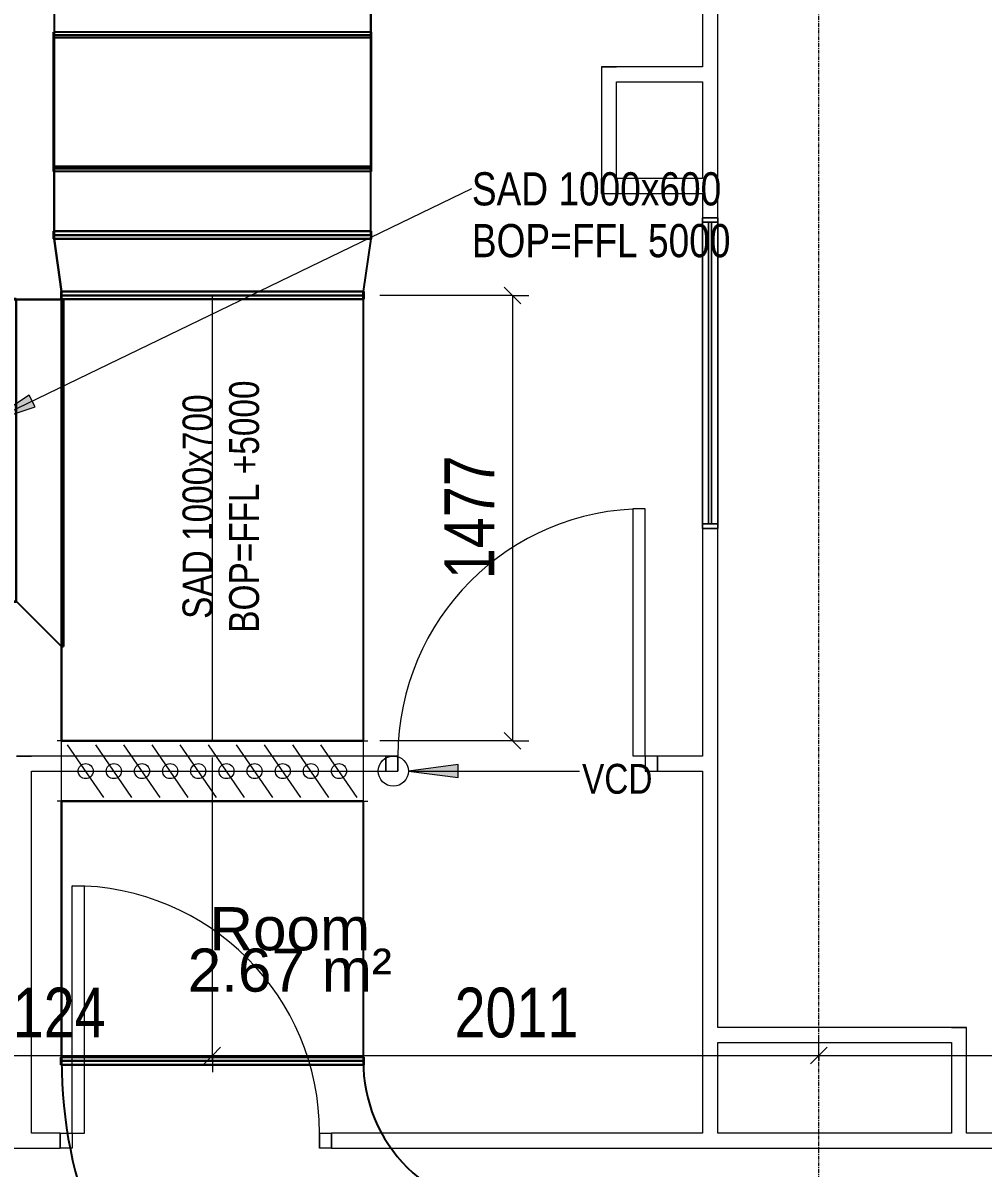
# Model space of a CAD drawing. Header units: millimetres. Extents: x -21807 to 22087, y 36760 to 60640.
# Drawn here: x -7137 to -3954, y 46201 to 49998 of the extents above; entities that cross this region are included whole.
import ezdxf

# ---------------------------------------------------------------- set-up
doc = ezdxf.new("R2010")
doc.units = ezdxf.units.MM
doc.linetypes.add('Grid Line', pattern=[22.225, 12.7, -3.175, 3.175, -3.175])
for name, color, linetype, lineweight in [('A-ANNO-DIMS', 7, 'Continuous', 9), ('A-ANNO-DIMS-110', 7, 'Continuous', 9), ('A-AREA-IDEN', 7, 'Continuous', 9), ('A-DETL-GENF', 7, 'Continuous', 5), ('A-WALL', 7, 'Continuous', 9), ('G-ANNO-TEXT', 7, 'Continuous', 9), ('M-HVAC-DUCT', 7, 'Continuous', 25), ('M-HVAC-DUCT-CNTR', 7, 'Continuous', 5), ('M-HVAC-DUCT-IDEN', 7, 'Continuous', 9), ('S-GRID', 7, 'Continuous', 9)]:
    doc.layers.add(name, color=color, linetype=linetype, lineweight=lineweight)
doc.layers.add('A-DOOR', color=5, linetype='Continuous', lineweight=9, true_color=0x0000ff)
doc.layers.add('A-GLAZ', color=7, linetype='Continuous', lineweight=9, true_color=0x00007f)
doc.styles.add('Arial_2', font='arial.ttf', dxfattribs={"width": 0.8, "height": 99})
doc.styles.add('Arial_3', font='arial.ttf', dxfattribs={"width": 0.8, "height": 165})
doc.styles.add('Arial_4', font='arial.ttf', dxfattribs={"height": 143})
doc.styles.add('Arial_5', font='arial.ttf', dxfattribs={"width": 0.8, "height": 110})
doc.dimstyles.new('AK_DIM_2_0_Arial_đỏ', dxfattribs={"dimscale": 304.8, "dimtxt": 168.342801, "dimasz": 0.180446, "dimexe": 0.180446, "dimexo": 0.180446, "dimgap": 0.036089, "dimtad": 1, "dimdec": 0, "dimzin": 0, "dimdsep": 46, "dimtxsty": 'Arial_3', "dimblk1": 'OBLIQUE', "dimblk2": 'OBLIQUE', "dimsah": 1, "dimcen": 0.09, "dimadec": 0, "dimazin": 0, "dimtfac": 1, "dimtdec": 4, "dimtix": 1, "dimtmove": 0, "dimatfit": 3, "dimfxl": 1, "dimtvp": 1, "dimtolj": 1, "dimtzin": 0, "dimarcsym": 2})

# ---------------------------------------------------------------- blocks, each defined once
blk = doc.blocks.new('Cư_a đơn - _D5 _900x2200__TrongNha-1164426-MẶT BẰNG HỆ THỐNG GIÓ CẤP AHU')
at = {"layer": 'A-DETL-GENF', "color": 253, "lineweight": 9, "true_color": 0xaaaaaa}
for p, q in [((370, 25), (370, 845)), ((410, 845), (370, 845)), ((410, 25), (410, 845)), ((410, 25), (370, 25))]:
    blk.add_line(p, q, dxfattribs=at)
blk.add_arc((410, 25), 820, 90, 180, dxfattribs=at)
at = {"layer": 'A-DOOR', "color": 161, "lineweight": 13, "true_color": 0xaaaaff}
for p, q in [((-410, 25), (-450, 25)), ((-450, 25), (-450, -25)), ((-450, 25), (-450, -25)), ((-410, 25), (-450, 25)), ((-410, -25), (-410, 25)), ((-410, 25), (-410, -25)), ((450, 25), (410, 25)), ((410, 25), (410, -25)), ((410, 25), (410, -25)), ((450, 25), (410, 25)), ((450, -25), (450, 25)), ((450, 25), (450, -25)), ((-450, -25), (-410, -25)), ((-450, -25), (-410, -25)), ((410, -25), (450, -25)), ((410, -25), (450, -25))]:
    blk.add_line(p, q, dxfattribs=at)
blk = doc.blocks.new('AK_OViewTuongPanel - 1000x1200-V20-MẶT BẰNG HỆ THỐNG GIÓ CẤP AHU')
at = {"layer": 'A-GLAZ', "true_color": 0xaaaaaa}
h = blk.add_hatch(dxfattribs=at)
h.set_pattern_fill('FP_12', color=253, style=0, pattern_type=2)
h.set_pattern_definition([(307.5, (-48836.94, -6658.59), (107.6708, 3.52028), [7.376, -77.561, 7.376, -87.62, -90.805]), (307.5, (-48836.94, -6658.59), (107.6708, 3.52028), [-179.934, 7.376, -83.429]), (277.5, (-48836.94, -6658.59), (157.70153, -98.89488), [7.376, -38.445, 7.376, -69.179, -29.337]), (277.5, (-48836.94, -6658.59), (157.70153, -98.89488), [-122.377, 7.376, -21.961]), (237.5, (-48836.94, -6589.86), (0.31631, -174.01878), [7.376, -20.564, 7.376, -93.208, -131.318]), (237.5, (-48836.94, -6589.86), (0.31631, -174.01878), [-128.524, 7.376, -123.942]), (227.5, (-48836.94, -6589.86), (49.0445, -167.9829), [7.376, -6.594, 7.376, -58.562, -75.438]), (227.5, (-48836.94, -6589.86), (49.0445, -167.9829), [-79.908, 7.376, -68.062])])
h.paths.add_polyline_path([(-515, 25), (-515, -25), (-500, -25), (-500, 25)])
h.paths.add_polyline_path([(500, 25), (500, -25), (515, -25), (515, 25)])
at = {"layer": 'A-GLAZ', "color": 9, "lineweight": 13, "true_color": 0xaaaad4}
for p, q in [((-515, 25), (515, 25)), ((-515, -25), (-515, 25)), ((-515, 25), (-515, -25)), ((-500, 25), (-515, 25)), ((-500, 25), (-500, -25)), ((500, 25), (-500, 25)), ((-500, -25), (-500, 25)), ((500, 5), (-500, 5)), ((-500, 5), (-500, -5)), ((-500, -5), (-500, 5)), ((-500, 5), (500, 5)), ((500, -25), (500, 25)), ((515, 25), (500, 25)), ((500, 25), (500, -25)), ((500, -5), (500, 5)), ((500, 5), (500, -5)), ((515, 25), (515, -25)), ((515, -25), (515, 25)), ((515, -25), (-515, -25)), ((-515, -25), (-500, -25)), ((-500, -5), (500, -5)), ((500, -5), (-500, -5)), ((-500, -25), (500, -25)), ((500, -25), (515, -25))]:
    blk.add_line(p, q, dxfattribs=at)
blk = doc.blocks.new('Cư_a đơn - _D5 _900x2200__TrongNha-1164036-MẶT BẰNG HỆ THỐNG GIÓ CẤP AHU')
at = {"layer": 'A-DETL-GENF', "color": 253, "lineweight": 9, "true_color": 0xaaaaaa}
for p, q in [((410, -25), (370, -25)), ((370, -25), (370, -845)), ((410, -25), (410, -845)), ((410, -845), (370, -845))]:
    blk.add_line(p, q, dxfattribs=at)
blk.add_arc((410, -25), 820, 180, 270, dxfattribs=at)
at = {"layer": 'A-DOOR', "color": 161, "lineweight": 13, "true_color": 0xaaaaff}
for p, q in [((-450, -25), (-450, 25)), ((-450, 25), (-410, 25)), ((-450, 25), (-410, 25)), ((-450, -25), (-450, 25)), ((-410, 25), (-410, -25)), ((-410, -25), (-410, 25)), ((410, -25), (410, 25)), ((410, 25), (450, 25)), ((410, 25), (450, 25)), ((410, -25), (410, 25)), ((450, 25), (450, -25)), ((450, -25), (450, 25)), ((-410, -25), (-450, -25)), ((-410, -25), (-450, -25)), ((450, -25), (410, -25)), ((450, -25), (410, -25))]:
    blk.add_line(p, q, dxfattribs=at)
blk = doc.blocks.new('AK-SGS-M3-A_rvt-1-MẶT BẰNG HỆ THỐNG GIÓ CẤP AHU')
at = {"layer": 'A-WALL', "color": 253, "lineweight": 13, "true_color": 0xaaaaaa}
for p, q in [((-4883.6, 57229), (-4883.6, 49851.9)), ((-4833.6, 46666.9), (-4833.6, 53166.9)), ((-4883.6, 50800.9), (-4883.6, 49851.9)), ((-4833.6, 49351.9), (-4833.6, 50800.9)), ((-5168.6, 49851.9), (-5218.6, 49851.9)), ((-5218.6, 49851.9), (-5218.6, 49481.9)), ((-5218.6, 49851.9), (-5168.6, 49851.9)), ((-5218.6, 49851.9), (-5218.6, 49481.9)), ((-4883.6, 49851.9), (-5168.6, 49851.9)), ((-4883.6, 49851.9), (-5168.6, 49851.9)), ((-5168.6, 49481.9), (-5168.6, 49801.9)), ((-5168.6, 49481.9), (-5168.6, 49801.9)), ((-5168.6, 49801.9), (-4883.6, 49801.9)), ((-5168.6, 49801.9), (-4883.6, 49801.9)), ((-4883.6, 49801.9), (-4883.6, 49481.9)), ((-4883.6, 49801.9), (-4883.6, 49481.9)), ((-5218.6, 49481.9), (-5218.6, 49431.9)), ((-5218.6, 49431.9), (-5218.6, 49481.9)), ((-4883.6, 49481.9), (-5168.6, 49481.9)), ((-4883.6, 49481.9), (-5168.6, 49481.9)), ((-5218.6, 49431.9), (-4883.6, 49431.9)), ((-5218.6, 49431.9), (-4883.6, 49431.9)), ((-4883.6, 49431.9), (-4883.6, 49351.9)), ((-4883.6, 49431.9), (-4883.6, 47566.9)), ((-4883.6, 49351.9), (-4833.6, 49351.9)), ((-4883.6, 49351.9), (-4833.6, 49351.9)), ((-4883.6, 48321.9), (-4883.6, 49351.9)), ((-4833.6, 49351.9), (-4833.6, 48321.9)), ((-4833.6, 48321.9), (-4883.6, 48321.9)), ((-4883.6, 48321.9), (-4883.6, 47566.9)), ((-4833.6, 48321.9), (-4883.6, 48321.9)), ((-4833.6, 46666.9), (-4833.6, 48321.9)), ((-7108.6, 47566.9), (-7158.6, 47566.9)), ((-7158.6, 47566.9), (-7108.6, 47566.9)), ((-5933.6, 47566.9), (-7108.6, 47566.9)), ((-5933.6, 47566.9), (-7108.6, 47566.9)), ((-5933.6, 47516.9), (-5933.6, 47566.9)), ((-5933.6, 47566.9), (-5933.6, 47516.9)), ((-4883.6, 47566.9), (-5033.6, 47566.9)), ((-5033.6, 47566.9), (-5033.6, 47516.9)), ((-5033.6, 47516.9), (-5033.6, 47566.9)), ((-4883.6, 47566.9), (-5033.6, 47566.9)), ((-7108.6, 46316.9), (-7108.6, 47516.9)), ((-7108.6, 46316.9), (-7108.6, 47516.9)), ((-7108.6, 47516.9), (-5933.6, 47516.9)), ((-7108.6, 47516.9), (-5933.6, 47516.9)), ((-5033.6, 47516.9), (-4883.6, 47516.9)), ((-5033.6, 47516.9), (-4883.6, 47516.9)), ((-4883.6, 47516.9), (-4883.6, 46316.9)), ((-4883.6, 47516.9), (-4883.6, 46316.9)), ((-4058.6, 46666.9), (-4833.6, 46666.9)), ((-4058.6, 46666.9), (-4833.6, 46666.9)), ((-4008.6, 46666.9), (-4058.6, 46666.9)), ((-4058.6, 46666.9), (-4008.6, 46666.9)), ((-4008.6, 46316.9), (-4008.6, 46666.9)), ((-4008.6, 46316.9), (-4008.6, 46666.9)), ((-4833.6, 46316.9), (-4833.6, 46616.9)), ((-4833.6, 46316.9), (-4833.6, 46616.9)), ((-4833.6, 46616.9), (-4058.6, 46616.9)), ((-4833.6, 46616.9), (-4058.6, 46616.9)), ((-4058.6, 46616.9), (-4058.6, 46316.9)), ((-4058.6, 46616.9), (-4058.6, 46316.9)), ((-7013.6, 46316.9), (-7108.6, 46316.9)), ((-7013.6, 46316.9), (-7108.6, 46316.9)), ((-7013.6, 46266.9), (-7013.6, 46316.9)), ((-7013.6, 46316.9), (-7013.6, 46266.9)), ((-4883.6, 46316.9), (-6113.6, 46316.9)), ((-6113.6, 46316.9), (-6113.6, 46266.9)), ((-6113.6, 46266.9), (-6113.6, 46316.9)), ((-4883.6, 46316.9), (-6113.6, 46316.9)), ((-4058.6, 46316.9), (-4833.6, 46316.9)), ((-4058.6, 46316.9), (-4833.6, 46316.9)), ((-3488.6, 46316.9), (-4008.6, 46316.9)), ((727.3, 46316.9), (-4008.6, 46316.9)), ((-12928.6, 46266.9), (-7013.6, 46266.9)), ((-9808.6, 46266.9), (-7013.6, 46266.9)), ((-6113.6, 46266.9), (-3488.6, 46266.9)), ((-6113.6, 46266.9), (902.3, 46266.9))]:
    blk.add_line(p, q, dxfattribs=at)
at = {"layer": 'A-DOOR', "color": 9, "lineweight": 13, "true_color": 0xaaaad4}
blk.add_blockref('Cư_a đơn - _D5 _900x2200__TrongNha-1164426-MẶT BẰNG HỆ THỐNG GIÓ CẤP AHU', (-5483.6, 47541.9), dxfattribs=at)
at = {"layer": 'A-DOOR', "color": 9, "lineweight": 13, "true_color": 0xaaaad4, "rotation": 180}
blk.add_blockref('Cư_a đơn - _D5 _900x2200__TrongNha-1164036-MẶT BẰNG HỆ THỐNG GIÓ CẤP AHU', (-6563.6, 46291.9), dxfattribs=at)
at = {"layer": 'A-GLAZ', "color": 9, "lineweight": 13, "true_color": 0xaaaad4, "rotation": 89.99999999999993}
blk.add_blockref('AK_OViewTuongPanel - 1000x1200-V20-MẶT BẰNG HỆ THỐNG GIÓ CẤP AHU', (-4858.6, 48836.9), dxfattribs=at)
blk = doc.blocks.new('Cut_ChuNhat_NepC1 - 1 W-2171239-MẶT BẰNG HỆ THỐNG GIÓ CẤP AHU')
at = {"layer": 'M-HVAC-DUCT', "color": 5, "true_color": 0x0000ff}
for p, q in [((-502, 1012.5), (502, 1012.5)), ((502, 1012.5), (-502, 1012.5)), ((-502, 1012.5), (-502, 987.5)), ((-502, 987.5), (-502, 1012.5)), ((-502, 987.5), (502, 987.5)), ((502, 987.5), (-502, 987.5)), ((-500, 1000), (500, 1000)), ((500, 1000), (-500, 1000)), ((502, 987.5), (502, 1012.5)), ((502, 987.5), (502, 1012.5)), ((-1012.5, -502), (-1012.5, 502)), ((-1012.5, 502), (-1012.5, -502)), ((-1012.5, 502), (-987.5, 502)), ((-1012.5, 502), (-987.5, 502)), ((-1000, 500), (-1000, -500)), ((-1000, -500), (-1000, 500)), ((-987.5, -502), (-987.5, 502)), ((-987.5, 502), (-987.5, -502)), ((-987.5, -502), (-1012.5, -502)), ((-1012.5, -502), (-987.5, -502))]:
    blk.add_line(p, q, dxfattribs=at)
for radius in [500, 500, 1500, 1500]:
    blk.add_arc((-1000, 1000), radius, 270, 0, dxfattribs=at)
blk = doc.blocks.new('Cut_ChuNhat_NepC1 - 1 W-2199656-MẶT BẰNG HỆ THỐNG GIÓ CẤP AHU')
at = {"layer": 'M-HVAC-DUCT', "color": 5, "true_color": 0x0000ff}
for p, q in [((-5982.1, 50190.7), (-7036.1, 50190.7)), ((-7036.1, 50190.7), (-5982.1, 50190.7)), ((-7036.1, 50190.7), (-7036.1, 50165.7)), ((-7036.1, 50190.7), (-7036.1, 50165.7)), ((-5982.1, 50165.7), (-7036.1, 50165.7)), ((-7036.1, 50165.7), (-5982.1, 50165.7)), ((-5984.1, 50178.2), (-7034.1, 50178.2)), ((-7034.1, 50178.2), (-5984.1, 50178.2)), ((-7034.1, 50178.2), (-7034.1, 49957.2)), ((-7034.1, 50178.2), (-7034.1, 49515.3)), ((-5984.1, 49957.2), (-5984.1, 50178.2)), ((-5984.1, 50178.2), (-5984.1, 49515.3)), ((-5982.1, 50165.7), (-5982.1, 50190.7)), ((-5982.1, 50190.7), (-5982.1, 50165.7)), ((-5982.1, 49967.5), (-7036.1, 49967.5)), ((-7036.1, 49967.5), (-7036.1, 49522.7)), ((-7036.1, 49967.5), (-7036.1, 49949.8)), ((-7036.1, 49505), (-7036.1, 49949.8)), ((-7036.1, 49949.8), (-5982.1, 49949.8)), ((-7034.1, 49515.3), (-7034.1, 49957.2)), ((-7034.1, 49957.2), (-5984.1, 49957.2)), ((-5984.1, 49957.2), (-5984.1, 49515.3)), ((-5982.1, 49522.7), (-5982.1, 49967.5)), ((-5982.1, 49949.8), (-5982.1, 49967.5)), ((-5982.1, 49949.8), (-5982.1, 49505)), ((-7036.1, 49522.7), (-5982.1, 49522.7)), ((-7036.1, 49522.7), (-7036.1, 49505)), ((-5982.1, 49522.7), (-5982.1, 49505)), ((-5982.1, 49505), (-7036.1, 49505)), ((-5984.1, 49515.3), (-7034.1, 49515.3))]:
    blk.add_line(p, q, dxfattribs=at)
blk = doc.blocks.new('Cut_ChuNhat_NepC1 - 1 W-V32-MẶT BẰNG HỆ THỐNG GIÓ CẤP AHU')
at = {"layer": 'M-HVAC-DUCT', "color": 5, "true_color": 0x0000ff}
for p, q in [((-7036.1, 49967.5), (-7036.1, 49522.7)), ((-5982.1, 49967.5), (-7036.1, 49967.5)), ((-7036.1, 49949.8), (-7036.1, 49967.5)), ((-7036.1, 49949.8), (-5982.1, 49949.8)), ((-7036.1, 49505), (-7036.1, 49949.8)), ((-5984.1, 49957.2), (-7034.1, 49957.2)), ((-7034.1, 49957.2), (-7034.1, 49515.3)), ((-7034.1, 49294.3), (-7034.1, 49957.2)), ((-5984.1, 49515.3), (-5984.1, 49957.2)), ((-5984.1, 49294.3), (-5984.1, 49957.2)), ((-5982.1, 49522.7), (-5982.1, 49967.5)), ((-5982.1, 49967.5), (-5982.1, 49949.8)), ((-5982.1, 49949.8), (-5982.1, 49505)), ((-7036.1, 49522.7), (-5982.1, 49522.7)), ((-7036.1, 49522.7), (-7036.1, 49505)), ((-5982.1, 49522.7), (-5982.1, 49505)), ((-5982.1, 49505), (-7036.1, 49505)), ((-7034.1, 49515.3), (-5984.1, 49515.3)), ((-7034.1, 49515.3), (-7034.1, 49294.3)), ((-5984.1, 49294.3), (-5984.1, 49515.3)), ((-7036.1, 49306.8), (-5982.1, 49306.8)), ((-5982.1, 49306.8), (-7036.1, 49306.8)), ((-7036.1, 49281.8), (-7036.1, 49306.8)), ((-7036.1, 49306.8), (-7036.1, 49281.8)), ((-7034.1, 49294.3), (-5984.1, 49294.3)), ((-5984.1, 49294.3), (-7034.1, 49294.3)), ((-5982.1, 49306.8), (-5982.1, 49281.8)), ((-5982.1, 49306.8), (-5982.1, 49281.8)), ((-7036.1, 49281.8), (-5982.1, 49281.8)), ((-5982.1, 49281.8), (-7036.1, 49281.8))]:
    blk.add_line(p, q, dxfattribs=at)
blk = doc.blocks.new('ConThu_ChuNhat_NepC1 - L200-2200197-MẶT BẰNG HỆ THỐNG GIÓ CẤP AHU')
at = {"layer": 'M-HVAC-DUCT', "color": 5, "true_color": 0x0000ff}
for p, q in [((-25, -527), (-25, 527)), ((-25, 527), (-25, -527)), ((-25, 527), (0, 527)), ((-25, 527), (0, 527)), ((-25, -525), (-25, 525)), ((-25, 525), (-25, -525)), ((-25, 525), (0, 525)), ((-25, 525), (0, 525)), ((0, -527), (0, 527)), ((0, 527), (0, -527)), ((0, -525), (0, 525)), ((0, 525), (0, -525)), ((0, 525), (0, -525)), ((0, 525), (175, 500)), ((0, 525), (175, 500)), ((0, -525), (0, 525)), ((175, 502), (175, -502)), ((175, -502), (175, 502)), ((200, 502), (175, 502)), ((175, 502), (200, 502)), ((175, 500), (175, -500)), ((175, -500), (175, 500)), ((200, 500), (175, 500)), ((175, 500), (200, 500)), ((175, -500), (175, 500)), ((175, 500), (175, -500)), ((200, 502), (200, -502)), ((200, -502), (200, 502)), ((200, 500), (200, -500)), ((200, -500), (200, 500)), ((0, -525), (-25, -525)), ((-25, -525), (0, -525)), ((0, -527), (-25, -527)), ((-25, -527), (0, -527)), ((0, -525), (175, -500)), ((175, -500), (0, -525)), ((175, -500), (200, -500)), ((175, -500), (200, -500)), ((175, -502), (200, -502)), ((175, -502), (200, -502))]:
    blk.add_line(p, q, dxfattribs=at)
blk = doc.blocks.new('VanGio_ChuNhat_TrucVit - VCD-2432233-MẶT BẰNG HỆ THỐNG GIÓ CẤP AHU')
at = {"layer": 'A-DETL-GENF', "color": 5, "true_color": 0x0000ff}
for p, q in [((-100, 500), (-100, 515)), ((-100, 500), (100, 500)), ((-100, -500), (-100, 500)), ((100, 500), (100, 515)), ((100, 500), (100, -500)), ((-87.5, 360), (87.5, 480)), ((-87.5, 266.7), (87.5, 386.7)), ((-87.5, 173.3), (87.5, 293.3)), ((-87.5, 80), (87.5, 200)), ((-87.5, -13.3), (87.5, 106.7)), ((-87.5, -106.7), (87.5, 13.3)), ((-87.5, -200), (87.5, -80)), ((-87.5, -293.3), (87.5, -173.3)), ((-87.5, -386.7), (87.5, -266.7)), ((-87.5, -480), (87.5, -360)), ((100, -500), (-100, -500)), ((-100, -500), (-100, -515)), ((0, -500), (0, -600)), ((100, -500), (100, -515))]:
    blk.add_line(p, q, dxfattribs=at)
for centre, radius in [((0, 420), 25), ((0, 326.7), 25), ((0, 233.3), 25), ((0, 140), 25), ((0, 46.7), 25), ((0, -46.7), 25), ((0, -140), 25), ((0, -233.3), 25), ((0, -326.7), 25), ((0, -420), 25), ((0, -600), 50)]:
    blk.add_circle(centre, radius, dxfattribs=at)
blk = doc.blocks.new('ChanRe_ChuNhat_NepC1 - Standard-2549760-MẶT BẰNG HỆ THỐNG GIÓ CẤP AHU')
at = {"layer": 'M-HVAC-DUCT', "color": 5, "true_color": 0x0000ff}
for p, q in [((0, 650), (-6.096, 650)), ((-6.096, -500), (-6.096, 650)), ((-6.096, 650), (-6.096, -500)), ((-6.096, 650), (0, 650)), ((150, 500), (0, 650)), ((150, 500), (0, 650)), ((150, -502), (150, 502)), ((150, 502), (150, -502)), ((162.5, 502), (150, 502)), ((162.5, 502), (150, 502)), ((150, 500), (150, -500)), ((150, -500), (150, 500)), ((150, -500), (150, 500)), ((150, 500), (150, -500)), ((162.5, 500), (150, 500)), ((162.5, 500), (150, 500)), ((162.5, -502), (162.5, 502)), ((162.5, 502), (162.5, -502)), ((175, 502), (162.5, 502)), ((175, 502), (162.5, 502)), ((162.5, -502), (162.5, 502)), ((162.5, 502), (162.5, -502)), ((162.5, -500), (162.5, 500)), ((162.5, 500), (162.5, -500)), ((175, 500), (162.5, 500)), ((175, 500), (162.5, 500)), ((162.5, -500), (162.5, 500)), ((162.5, 500), (162.5, -500)), ((175, -502), (175, 502)), ((175, 502), (175, -502)), ((175, -500), (175, 500)), ((175, 500), (175, -500)), ((-6.096, -500), (150, -500)), ((150, -500), (-6.096, -500)), ((150, -500), (162.5, -500)), ((162.5, -500), (150, -500)), ((150, -502), (162.5, -502)), ((162.5, -502), (150, -502)), ((162.5, -500), (175, -500)), ((175, -500), (162.5, -500)), ((162.5, -502), (175, -502)), ((175, -502), (162.5, -502))]:
    blk.add_line(p, q, dxfattribs=at)
blk = doc.blocks.new('AK-SGS-M3-Hrvt_rvt-1-MẶT BẰNG HỆ THỐNG GIÓ CẤP AHU')
at = {"layer": 'M-HVAC-DUCT', "color": 5, "true_color": 0x0000ff}
for p, q in [((-7009.1, 49094.3), (-6009.1, 49094.3)), ((-6009.1, 49094.3), (-7009.1, 49094.3)), ((-7009.1, 47616.9), (-7009.1, 49094.3)), ((-7009.1, 49094.3), (-7009.1, 47616.9)), ((-7003, 49080.6), (-7009.1, 49080.6)), ((-7009.1, 47930.6), (-7009.1, 49080.6)), ((-7009.1, 47930.6), (-7009.1, 49080.6)), ((-7009.1, 49080.6), (-7003, 49080.6)), ((-7003, 47930.6), (-7003, 49080.6)), ((-7003, 49080.6), (-7003, 47930.6)), ((-6009.1, 49094.3), (-6009.1, 47616.9)), ((-6009.1, 49094.3), (-6009.1, 47616.9)), ((-7009.1, 47930.6), (-7003, 47930.6)), ((-7003, 47930.6), (-7009.1, 47930.6)), ((-7009.1, 47616.9), (-6009.1, 47616.9)), ((-6009.1, 47616.9), (-7009.1, 47616.9)), ((-7009.1, 47416.9), (-6009.1, 47416.9)), ((-6009.1, 47416.9), (-7009.1, 47416.9)), ((-7009.1, 46555.9), (-7009.1, 47416.9)), ((-7009.1, 47416.9), (-7009.1, 46555.9)), ((-6009.1, 47416.9), (-6009.1, 46555.9)), ((-6009.1, 47416.9), (-6009.1, 46555.9)), ((-7009.1, 46555.9), (-6009.1, 46555.9)), ((-6009.1, 46555.9), (-7009.1, 46555.9))]:
    blk.add_line(p, q, dxfattribs=at)
at = {"layer": 'M-HVAC-DUCT-CNTR', "color": 5, "true_color": 0x0000ff}
for p, q in [((-6509.1, 47616.9), (-6509.1, 49094.3)), ((-6509.1, 46555.9), (-6509.1, 47416.9))]:
    blk.add_line(p, q, dxfattribs=at)
at = {"layer": 'M-HVAC-DUCT', "color": 5, "lineweight": 25, "true_color": 0x0000ff}
for name in ['Cut_ChuNhat_NepC1 - 1 W-2199656-MẶT BẰNG HỆ THỐNG GIÓ CẤP AHU', 'Cut_ChuNhat_NepC1 - 1 W-V32-MẶT BẰNG HỆ THỐNG GIÓ CẤP AHU']:
    blk.add_blockref(name, (0, 0), dxfattribs=at)
for name, p, rotation in [('ConThu_ChuNhat_NepC1 - L200-2200197-MẶT BẰNG HỆ THỐNG GIÓ CẤP AHU', (-6509.1, 49281.8), 270.0000000000001), ('ChanRe_ChuNhat_NepC1 - Standard-2549760-MẶT BẰNG HỆ THỐNG GIÓ CẤP AHU', (-7009.1, 48580.6), 180), ('VanGio_ChuNhat_TrucVit - VCD-2432233-MẶT BẰNG HỆ THỐNG GIÓ CẤP AHU', (-6509.1, 47516.9), 90.00000000000011), ('Cut_ChuNhat_NepC1 - 1 W-2171239-MẶT BẰNG HỆ THỐNG GIÓ CẤP AHU', (-6509.1, 45555.9), 270.0000000000001)]:
    blk.add_blockref(name, p, dxfattribs=dict(at, rotation=rotation))
blk = doc.blocks.new('DIMBLOCK16-MẶT BẰNG HỆ THỐNG GIÓ CẤP AHU')
at = {"layer": 'A-ANNO-DIMS-110', "color": 1, "true_color": 0xff0000}
for p, q in [((-7633.6, 46573.7), (-7633.6, 48116.5)), ((-6509.1, 46573.7), (-6509.1, 47561.9)), ((-7633.6, 46573.7), (-7606.1, 46601.2)), ((-6509.1, 46573.7), (-6481.6, 46601.2)), ((-7633.6, 46573.7), (-7661.1, 46546.2)), ((-7633.6, 46573.7), (-6509.1, 46573.7)), ((-7633.6, 46573.7), (-7633.6, 46518.7)), ((-6509.1, 46573.7), (-6536.6, 46546.2)), ((-6509.1, 46573.7), (-6509.1, 46518.7))]:
    blk.add_line(p, q, dxfattribs=at)
at = {"layer": 'A-ANNO-DIMS-110', "color": 0, "insert": (-7273.4, 46798.9), "char_height": 165, "width": 484.827, "attachment_point": 1, "line_spacing_factor": 0.941778, "style": 'Arial_3'}
blk.add_mtext('1124', dxfattribs=at)
blk = doc.blocks.new('_Oblique')
at = {"color": 0, "linetype": 'ByBlock', "lineweight": -2}
blk.add_line((-0.5, -0.5), (0.5, 0.5), dxfattribs=at)
blk = doc.blocks.new('DIMBLOCK17-MẶT BẰNG HỆ THỐNG GIÓ CẤP AHU')
at = {"layer": 'A-ANNO-DIMS-110', "color": 1, "true_color": 0xff0000}
for p, q in [((-6509.1, 46573.7), (-6509.1, 47561.9)), ((-6509.1, 46573.7), (-6481.6, 46601.2)), ((-4498.6, 46573.7), (-4498.6, 46628.7)), ((-4498.6, 46573.7), (-4471.1, 46601.2)), ((-6509.1, 46573.7), (-6536.6, 46546.2)), ((-6509.1, 46573.7), (-4498.6, 46573.7)), ((-6509.1, 46573.7), (-6509.1, 46518.7)), ((-4498.6, 46573.7), (-4526.1, 46546.2)), ((-4498.6, 46573.7), (-4498.6, 46557.6))]:
    blk.add_line(p, q, dxfattribs=at)
at = {"layer": 'A-ANNO-DIMS-110', "color": 0, "insert": (-5705.9, 46798.9), "char_height": 165, "width": 484.827, "attachment_point": 1, "line_spacing_factor": 0.941778, "style": 'Arial_3'}
blk.add_mtext('2011', dxfattribs=at)
blk = doc.blocks.new('DIMBLOCK18-MẶT BẰNG HỆ THỐNG GIÓ CẤP AHU')
at = {"layer": 'A-ANNO-DIMS-110', "color": 1, "true_color": 0xff0000}
for p, q in [((-4498.6, 46573.7), (-4498.6, 46628.7)), ((-4498.6, 46573.7), (-4471.1, 46601.2)), ((-1109, 46573.7), (-1109, 46628.7)), ((-1109, 46573.7), (-1081.5, 46601.2)), ((-4498.6, 46573.7), (-4526.1, 46546.2)), ((-4498.6, 46573.7), (-1109, 46573.7)), ((-4498.6, 46573.7), (-4498.6, 46557.6)), ((-1109, 46573.7), (-1136.5, 46546.2)), ((-1109, 46573.7), (-1109, 46557.6))]:
    blk.add_line(p, q, dxfattribs=at)
at = {"layer": 'A-ANNO-DIMS-110', "color": 0, "insert": (-3005.8, 46798.9), "char_height": 165, "width": 484.827, "attachment_point": 1, "line_spacing_factor": 0.941778, "style": 'Arial_3'}
blk.add_mtext('3390', dxfattribs=at)
blk = doc.blocks.new('DIMBLOCK33-MẶT BẰNG HỆ THỐNG GIÓ CẤP AHU')
at = {"layer": 'A-ANNO-DIMS-110', "color": 1, "true_color": 0xff0000}
for p, q in [((-5514.3, 49094.3), (-5541.8, 49121.8)), ((-5514.3, 49094.3), (-5954.1, 49094.3)), ((-5514.3, 49094.3), (-5514.3, 47616.9)), ((-5514.3, 49094.3), (-5486.8, 49066.8)), ((-5514.3, 49094.3), (-5459.3, 49094.3)), ((-5514.3, 47616.9), (-5541.8, 47644.4)), ((-5514.3, 47616.9), (-5954.1, 47616.9)), ((-5514.3, 47616.9), (-5486.8, 47589.4)), ((-5514.3, 47616.9), (-5459.3, 47616.9))]:
    blk.add_line(p, q, dxfattribs=at)
at = {"layer": 'A-ANNO-DIMS-110', "color": 0, "insert": (-5739.5, 48153.6), "char_height": 165, "width": 484.827, "attachment_point": 1, "rotation": 90, "line_spacing_factor": 0.941778, "style": 'Arial_3'}
blk.add_mtext('1477', dxfattribs=at)

msp = doc.modelspace()

# ---------------------------------------------------------------- hatches: boundary and pattern name
at = {"layer": 'G-ANNO-TEXT', "true_color": 0xff0000}
msp.add_hatch(color=1, dxfattribs=at).paths.add_polyline_path([(-7255.1, 48672.4), (-7097.1, 48724.6), (-7116, 48763.7)])
at = {"layer": 'M-HVAC-DUCT-IDEN'}
msp.add_hatch(color=256, dxfattribs=at).paths.add_polyline_path([(-5859.1, 47516.9), (-5694.1, 47495.2), (-5694.1, 47538.7)])

# ---------------------------------------------------------------- linework, layer by layer
at = {"layer": 'G-ANNO-TEXT', "color": 1, "true_color": 0xff0000}
for p, q in [((-7255.1, 48672.4), (-5648.7, 49448.5)), ((-7116, 48763.7), (-7255.1, 48672.4)), ((-7097.1, 48724.6), (-7116, 48763.7)), ((-7255.1, 48672.4), (-7097.1, 48724.6))]:
    msp.add_line(p, q, dxfattribs=at)
at = {"layer": 'M-HVAC-DUCT-IDEN'}
for p, q in [((-5694.1, 47538.7), (-5859.1, 47516.9)), ((-5859.1, 47516.9), (-5694.1, 47495.2)), ((-5859.1, 47516.9), (-5291.7, 47516.9)), ((-5694.1, 47495.2), (-5694.1, 47538.7))]:
    msp.add_line(p, q, dxfattribs=at)
at = {"layer": 'S-GRID', "linetype": 'Grid Line'}
msp.add_line((-4498.6, 43361.9), (-4498.6, 59870.5), dxfattribs=at)

# ---------------------------------------------------------------- block references
at = {"lineweight": 5}
for name in ['AK-SGS-M3-Hrvt_rvt-1-MẶT BẰNG HỆ THỐNG GIÓ CẤP AHU', 'AK-SGS-M3-A_rvt-1-MẶT BẰNG HỆ THỐNG GIÓ CẤP AHU']:
    msp.add_blockref(name, (0, 0), dxfattribs=at)

# ---------------------------------------------------------------- texts
at = {"layer": 'A-AREA-IDEN', "char_height": 143, "line_spacing_factor": 0.936439, "style": 'Arial_4'}
for s, insert, width, attachment_point in [('\\pxqc,t9.76923,19.53846,29.30769,39.07692,48.84615,58.61538,68.38462,78.15385,87.92308,97.69231,107.46154,117.23077,127,136.76923,146.53846,156.30769,166.07692,175.84615,185.61538,195.38462,205.15385,214.92308,224.69231,234.46154,244.23077,254,263.76923,273.53846,283.30769,293.07692,302.84615,312.61538;{Room}', (-6252.2, 46920.8), 531.3, 8), ('\\pxqc,t9.76923,19.53846,29.30769,39.07692,48.84615,58.61538,68.38462,78.15385,87.92308,97.69231,107.46154,117.23077,127,136.76923,146.53846,156.30769,166.07692,175.84615,185.61538,195.38462,205.15385,214.92308,224.69231,234.46154,244.23077,254,263.76923,273.53846,283.30769,293.07692,302.84615,312.61538;{2.67 m²}', (-6252.2, 46856.1), 676.5, 5)]:
    msp.add_mtext(s, dxfattribs=dict(at, insert=insert, width=width, attachment_point=attachment_point))
at = {"layer": 'G-ANNO-TEXT', "color": 1, "true_color": 0xff0000, "insert": (-5648.7, 49502.6), "char_height": 110, "width": 1408.88, "attachment_point": 1, "line_spacing_factor": 0.936439, "style": 'Arial_5'}
msp.add_mtext('\\pxt10.16,20.32,30.48,40.64,50.8,60.96,71.12,81.28,91.44,101.6,111.76,121.92,132.08,142.24,152.4,162.56,172.72,182.88,193.04,203.2,213.36,223.52,233.68,243.84,254,264.16,274.32,284.48,294.64,304.8,314.96,325.12;{SAD 1000x600\\PBOP=FFL 5000}', dxfattribs=at)
at = {"layer": 'M-HVAC-DUCT-IDEN', "color": 1, "true_color": 0xff0000, "insert": (-6480.5, 48393.9), "char_height": 99, "width": 861.52, "attachment_point": 5, "rotation": 90, "line_spacing_factor": 0.936439, "style": 'Arial_2'}
msp.add_mtext('\\pxqc,t11.28889,22.57778,33.86667,45.15556,56.44444,67.73333,79.02222,90.31111,101.6,112.88889,124.17778,135.46667,146.75556,158.04444,169.33333,180.62222,191.91111,203.2,214.48889,225.77778,237.06667,248.35556,259.64444,270.93333,282.22222,293.51111,304.8,316.08889,327.37778,338.66667,349.95556,361.24444;{SAD 1000x700\\PBOP=FFL +5000}', dxfattribs=at)
at = {"layer": 'M-HVAC-DUCT-IDEN', "color": 1, "true_color": 0xff0000, "insert": (-5166.6, 47490.7), "char_height": 99, "width": 244.64, "attachment_point": 5, "line_spacing_factor": 0.936439, "style": 'Arial_2'}
msp.add_mtext('\\pxqc,t11.28889,22.57778,33.86667,45.15556,56.44444,67.73333,79.02222,90.31111,101.6,112.88889,124.17778,135.46667,146.75556,158.04444,169.33333,180.62222,191.91111,203.2,214.48889,225.77778,237.06667,248.35556,259.64444,270.93333,282.22222,293.51111,304.8,316.08889,327.37778,338.66667,349.95556,361.24444;{VCD}', dxfattribs=at)

# ---------------------------------------------------------------- dimensions: what is measured, and where the dimension line sits
at = {"layer": 'A-ANNO-DIMS', "color": 1, "true_color": 0xff0000}
dim = msp.add_linear_dim(base=(-5514.3, 47616.9), p1=(-6009.1, 49094.3), p2=(-6009.1, 47616.9), angle=90, dimstyle='AK_DIM_2_0_Arial_đỏ', override={"dimpost": '<>', "dimfxl": 1477.373236}, dxfattribs=at)
dim.commit()
dim.dimension.update_dxf_attribs({"geometry": 'DIMBLOCK33-MẶT BẰNG HỆ THỐNG GIÓ CẤP AHU', "text_midpoint": (-5608.1, 48355.6)})
for base, p1, p2, override, picture, middle in [((-6509.1169, 46573.7249), (-7633.5889, 48171.4526), (-6509.1169, 47616.9373), {"dimpost": '<>', "dimfxl": 1253.764107}, 'DIMBLOCK16-MẶT BẰNG HỆ THỐNG GIÓ CẤP AHU', (-7071.3529, 46667.5625)), ((-4498.5889, 46573.7249), (-6509.1169, 47616.9373), (-4498.5889, 46612.6157), {"dimpost": '<>', "dimfxl": 2247.417335}, 'DIMBLOCK17-MẶT BẰNG HỆ THỐNG GIÓ CẤP AHU', (-5503.8529, 46668.9694)), ((-1109, 46573.7), (-4498.6, 46612.6), (-1109, 46612.6), {"dimpost": '<>', "dimfxl": 3389.573484}, 'DIMBLOCK18-MẶT BẰNG HỆ THỐNG GIÓ CẤP AHU', (-2803.8, 46669))]:
    dim = msp.add_linear_dim(base=base, p1=p1, p2=p2, dimstyle='AK_DIM_2_0_Arial_đỏ', override=override, dxfattribs=at)
    dim.commit()
    dim.dimension.update_dxf_attribs({"geometry": picture, "text_midpoint": middle})

doc.saveas('drawing.dxf')
